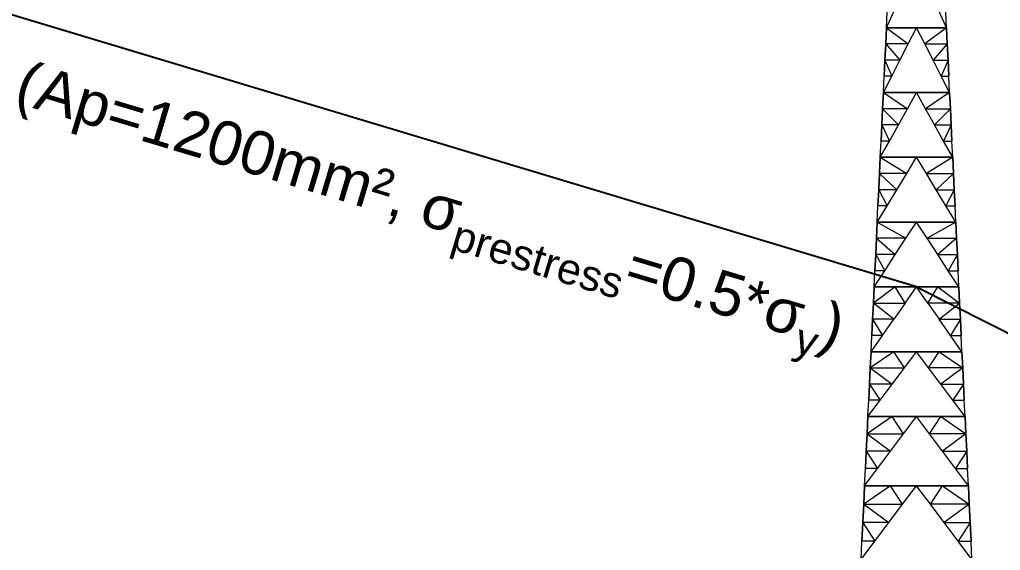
# Model space of a CAD drawing. Header units: millimetres. Extents: x 674 to 5889, y -153 to 3954.
# Drawn here: x 2024.3 to 2102.8, y 1698.4 to 1740.9 of the extents above; entities that cross this region are included whole.
import ezdxf

# ---------------------------------------------------------------- set-up
doc = ezdxf.new("R2010")
doc.units = ezdxf.units.MM
doc.layers.add('Dimensions', color=7, linetype='Continuous')
doc.layers.add('Ropes', color=3, linetype='Continuous')
doc.layers.add('Towers', color=1, linetype='Continuous', lineweight=0)
doc.styles.get("Standard").update_dxf_attribs({"font": 'arial.ttf'})

msp = doc.modelspace()

# ---------------------------------------------------------------- linework, layer by layer
at = {"layer": 'Ropes'}
for q in [(1981.172, 1754.001), (2211.072, 1661.501)]:
    msp.add_line((2096.072, 1719.494), q, dxfattribs=at)
at = {"layer": 'Towers'}
for p, q in [((2093.673, 1740.224), (2093.735, 1741.52)), ((2093.673, 1740.224), (2093.735, 1741.52)), ((2093.673, 1740.224), (2094.271, 1741.517)), ((2093.673, 1740.224), (2094.271, 1741.517)), ((2093.673, 1740.224), (2093.734, 1741.517)), ((2093.673, 1740.224), (2093.734, 1741.517)), ((2098.472, 1740.224), (2097.873, 1741.517)), ((2098.472, 1740.224), (2097.873, 1741.517)), ((2098.472, 1740.224), (2098.41, 1741.52)), ((2098.472, 1740.224), (2098.41, 1741.52)), ((2098.472, 1740.224), (2098.41, 1741.517)), ((2098.472, 1740.224), (2098.41, 1741.517)), ((2093.673, 1740.224), (2093.611, 1738.928)), ((2093.611, 1738.928), (2093.673, 1740.224)), ((2093.673, 1740.224), (2093.611, 1738.928)), ((2093.611, 1738.928), (2093.673, 1740.224)), ((2093.611, 1738.928), (2093.673, 1740.223)), ((2093.611, 1738.928), (2093.673, 1740.223)), ((2093.673, 1740.224), (2095.411, 1738.928)), ((2096.072, 1740.223), (2093.673, 1740.224)), ((2093.673, 1740.224), (2095.411, 1738.928)), ((2096.072, 1740.223), (2093.673, 1740.224)), ((2093.673, 1740.223), (2093.673, 1740.224)), ((2093.673, 1740.223), (2093.673, 1740.224)), ((2096.072, 1740.223), (2093.673, 1740.223)), ((2093.673, 1740.223), (2096.072, 1740.223)), ((2095.411, 1738.928), (2096.072, 1740.223)), ((2095.411, 1738.928), (2096.072, 1740.223)), ((2096.072, 1740.223), (2098.472, 1740.224)), ((2096.072, 1740.223), (2098.472, 1740.224)), ((2098.472, 1740.223), (2096.072, 1740.223)), ((2096.072, 1740.223), (2098.472, 1740.223)), ((2096.734, 1738.928), (2096.072, 1740.223)), ((2096.734, 1738.928), (2096.072, 1740.223)), ((2098.472, 1740.224), (2096.734, 1738.928)), ((2098.472, 1740.224), (2096.734, 1738.928)), ((2098.472, 1740.224), (2098.534, 1738.928)), ((2098.472, 1740.223), (2098.472, 1740.224)), ((2098.534, 1738.928), (2098.472, 1740.224)), ((2098.472, 1740.224), (2098.534, 1738.928)), ((2098.472, 1740.223), (2098.472, 1740.224)), ((2098.534, 1738.928), (2098.472, 1740.224)), ((2098.534, 1738.928), (2098.472, 1740.223)), ((2098.534, 1738.928), (2098.472, 1740.223)), ((2093.549, 1737.632), (2093.611, 1738.928)), ((2093.611, 1738.928), (2093.549, 1737.632)), ((2093.549, 1737.633), (2093.611, 1738.928)), ((2093.549, 1737.632), (2093.611, 1738.928)), ((2093.611, 1738.928), (2093.549, 1737.632)), ((2093.549, 1737.633), (2093.611, 1738.928)), ((2093.611, 1738.928), (2094.749, 1737.632)), ((2095.411, 1738.928), (2093.611, 1738.928)), ((2093.611, 1738.928), (2094.749, 1737.632)), ((2095.411, 1738.928), (2093.611, 1738.928)), ((2093.611, 1738.928), (2093.611, 1738.928)), ((2093.611, 1738.928), (2093.611, 1738.928)), ((2094.749, 1737.632), (2095.411, 1738.928)), ((2094.749, 1737.632), (2095.411, 1738.928)), ((2097.396, 1737.632), (2096.734, 1738.928)), ((2096.734, 1738.928), (2098.534, 1738.928)), ((2097.396, 1737.632), (2096.734, 1738.928)), ((2096.734, 1738.928), (2098.534, 1738.928)), ((2098.534, 1738.928), (2097.396, 1737.632)), ((2098.534, 1738.928), (2097.396, 1737.632)), ((2098.596, 1737.632), (2098.534, 1738.928)), ((2098.534, 1738.928), (2098.596, 1737.632)), ((2098.534, 1738.928), (2098.534, 1738.928)), ((2098.596, 1737.633), (2098.534, 1738.928)), ((2098.596, 1737.632), (2098.534, 1738.928)), ((2098.534, 1738.928), (2098.596, 1737.632)), ((2098.534, 1738.928), (2098.534, 1738.928)), ((2098.596, 1737.633), (2098.534, 1738.928)), ((2093.549, 1737.633), (2093.487, 1736.338)), ((2093.487, 1736.337), (2093.549, 1737.633)), ((2093.549, 1737.633), (2093.487, 1736.338)), ((2093.487, 1736.337), (2093.549, 1737.633)), ((2093.487, 1736.338), (2093.549, 1737.632)), ((2093.487, 1736.338), (2093.549, 1737.632)), ((2093.549, 1737.633), (2094.087, 1736.338)), ((2094.749, 1737.632), (2093.549, 1737.633)), ((2093.549, 1737.633), (2094.087, 1736.338)), ((2094.749, 1737.632), (2093.549, 1737.633)), ((2093.549, 1737.632), (2093.549, 1737.633)), ((2093.549, 1737.632), (2093.549, 1737.633)), ((2094.087, 1736.338), (2094.749, 1737.632)), ((2094.087, 1736.338), (2094.749, 1737.632)), ((2097.396, 1737.632), (2098.596, 1737.633)), ((2097.396, 1737.632), (2098.596, 1737.633)), ((2098.057, 1736.338), (2097.396, 1737.632)), ((2098.057, 1736.338), (2097.396, 1737.632)), ((2098.596, 1737.633), (2098.057, 1736.338)), ((2098.596, 1737.633), (2098.057, 1736.338)), ((2098.596, 1737.633), (2098.658, 1736.338)), ((2098.596, 1737.632), (2098.596, 1737.633)), ((2098.658, 1736.337), (2098.596, 1737.633)), ((2098.596, 1737.633), (2098.658, 1736.338)), ((2098.596, 1737.632), (2098.596, 1737.633)), ((2098.658, 1736.337), (2098.596, 1737.633)), ((2098.658, 1736.338), (2098.596, 1737.632)), ((2098.658, 1736.338), (2098.596, 1737.632)), ((2093.425, 1735.042), (2094.087, 1736.338)), ((2093.425, 1735.042), (2094.087, 1736.338)), ((2093.425, 1735.042), (2093.487, 1736.338)), ((2093.425, 1735.042), (2093.487, 1736.338)), ((2093.425, 1735.042), (2093.487, 1736.337)), ((2093.425, 1735.042), (2093.487, 1736.337)), ((2094.087, 1736.338), (2093.487, 1736.337)), ((2094.087, 1736.338), (2093.487, 1736.337)), ((2093.487, 1736.338), (2093.487, 1736.337)), ((2093.487, 1736.338), (2093.487, 1736.337)), ((2098.72, 1735.042), (2098.057, 1736.338)), ((2098.057, 1736.338), (2098.658, 1736.337)), ((2098.72, 1735.042), (2098.057, 1736.338)), ((2098.057, 1736.338), (2098.658, 1736.337)), ((2098.72, 1735.042), (2098.658, 1736.338)), ((2098.658, 1736.338), (2098.658, 1736.337)), ((2098.72, 1735.042), (2098.658, 1736.338)), ((2098.658, 1736.338), (2098.658, 1736.337)), ((2098.72, 1735.042), (2098.658, 1736.337)), ((2098.72, 1735.042), (2098.658, 1736.337)), ((2093.425, 1735.042), (2093.363, 1733.743)), ((2093.363, 1733.746), (2093.425, 1735.042)), ((2093.425, 1735.042), (2093.363, 1733.743)), ((2093.363, 1733.746), (2093.425, 1735.042)), ((2093.363, 1733.743), (2093.425, 1735.041)), ((2093.363, 1733.743), (2093.425, 1735.041)), ((2093.425, 1735.042), (2095.347, 1733.743)), ((2093.425, 1735.042), (2096.072, 1735.041)), ((2093.425, 1735.042), (2095.347, 1733.743)), ((2093.425, 1735.042), (2096.072, 1735.041)), ((2093.425, 1735.042), (2093.425, 1735.041)), ((2093.425, 1735.042), (2093.425, 1735.041)), ((2093.425, 1735.041), (2096.072, 1735.041)), ((2096.072, 1735.041), (2093.425, 1735.041)), ((2095.347, 1733.743), (2096.072, 1735.041)), ((2095.347, 1733.743), (2096.072, 1735.041)), ((2098.72, 1735.042), (2096.072, 1735.041)), ((2098.72, 1735.042), (2096.072, 1735.041)), ((2096.072, 1735.041), (2098.72, 1735.041)), ((2098.72, 1735.041), (2096.072, 1735.041)), ((2096.798, 1733.743), (2096.072, 1735.041)), ((2096.798, 1733.743), (2096.072, 1735.041)), ((2098.72, 1735.042), (2096.798, 1733.743)), ((2098.72, 1735.042), (2096.798, 1733.743)), ((2098.72, 1735.042), (2098.782, 1733.743)), ((2098.72, 1735.042), (2098.72, 1735.041)), ((2098.782, 1733.746), (2098.72, 1735.042)), ((2098.72, 1735.042), (2098.782, 1733.743)), ((2098.72, 1735.042), (2098.72, 1735.041)), ((2098.782, 1733.746), (2098.72, 1735.042)), ((2098.782, 1733.743), (2098.72, 1735.041)), ((2098.782, 1733.743), (2098.72, 1735.041)), ((2093.363, 1733.746), (2093.301, 1732.45)), ((2093.301, 1732.45), (2093.363, 1733.746)), ((2093.363, 1733.746), (2093.301, 1732.45)), ((2093.301, 1732.45), (2093.363, 1733.746)), ((2093.301, 1732.45), (2093.363, 1733.743)), ((2093.301, 1732.45), (2093.363, 1733.743)), ((2093.363, 1733.746), (2094.625, 1732.45)), ((2095.347, 1733.743), (2093.363, 1733.746)), ((2093.363, 1733.746), (2094.625, 1732.45)), ((2095.347, 1733.743), (2093.363, 1733.746)), ((2093.363, 1733.743), (2093.363, 1733.746)), ((2093.363, 1733.743), (2093.363, 1733.746)), ((2094.625, 1732.45), (2095.347, 1733.743)), ((2094.625, 1732.45), (2095.347, 1733.743)), ((2096.798, 1733.743), (2098.782, 1733.746)), ((2096.798, 1733.743), (2098.782, 1733.746)), ((2097.52, 1732.45), (2096.798, 1733.743)), ((2097.52, 1732.45), (2096.798, 1733.743)), ((2098.782, 1733.746), (2097.52, 1732.45)), ((2098.782, 1733.746), (2097.52, 1732.45)), ((2098.782, 1733.746), (2098.844, 1732.45)), ((2098.782, 1733.743), (2098.782, 1733.746)), ((2098.844, 1732.45), (2098.782, 1733.746)), ((2098.782, 1733.746), (2098.844, 1732.45)), ((2098.782, 1733.743), (2098.782, 1733.746)), ((2098.844, 1732.45), (2098.782, 1733.746)), ((2098.844, 1732.45), (2098.782, 1733.743)), ((2098.844, 1732.45), (2098.782, 1733.743)), ((2093.239, 1731.155), (2093.301, 1732.45)), ((2093.301, 1732.45), (2093.239, 1731.155)), ((2093.239, 1731.155), (2093.301, 1732.45)), ((2093.239, 1731.155), (2093.301, 1732.45)), ((2093.301, 1732.45), (2093.239, 1731.155)), ((2093.239, 1731.155), (2093.301, 1732.45)), ((2093.301, 1732.45), (2093.901, 1731.155)), ((2094.625, 1732.45), (2093.301, 1732.45)), ((2093.301, 1732.45), (2093.901, 1731.155)), ((2094.625, 1732.45), (2093.301, 1732.45)), ((2093.301, 1732.45), (2093.301, 1732.45)), ((2093.301, 1732.45), (2093.301, 1732.45)), ((2093.901, 1731.155), (2094.625, 1732.45)), ((2093.901, 1731.155), (2094.625, 1732.45)), ((2098.244, 1731.155), (2097.52, 1732.45)), ((2097.52, 1732.45), (2098.844, 1732.45)), ((2098.244, 1731.155), (2097.52, 1732.45)), ((2097.52, 1732.45), (2098.844, 1732.45)), ((2098.844, 1732.45), (2098.244, 1731.155)), ((2098.844, 1732.45), (2098.244, 1731.155)), ((2098.906, 1731.155), (2098.844, 1732.45)), ((2098.844, 1732.45), (2098.906, 1731.155)), ((2098.844, 1732.45), (2098.844, 1732.45)), ((2098.906, 1731.155), (2098.844, 1732.45)), ((2098.906, 1731.155), (2098.844, 1732.45)), ((2098.844, 1732.45), (2098.906, 1731.155)), ((2098.844, 1732.45), (2098.844, 1732.45)), ((2098.906, 1731.155), (2098.844, 1732.45)), ((2093.177, 1729.859), (2093.901, 1731.155)), ((2093.177, 1729.859), (2093.901, 1731.155)), ((2093.177, 1729.859), (2093.239, 1731.155)), ((2093.177, 1729.859), (2093.239, 1731.155)), ((2093.177, 1729.859), (2093.239, 1731.155)), ((2093.177, 1729.859), (2093.239, 1731.155)), ((2093.901, 1731.155), (2093.239, 1731.155)), ((2093.901, 1731.155), (2093.239, 1731.155)), ((2093.239, 1731.155), (2093.239, 1731.155)), ((2093.239, 1731.155), (2093.239, 1731.155)), ((2098.968, 1729.859), (2098.244, 1731.155)), ((2098.244, 1731.155), (2098.906, 1731.155)), ((2098.968, 1729.859), (2098.244, 1731.155)), ((2098.244, 1731.155), (2098.906, 1731.155)), ((2098.968, 1729.859), (2098.906, 1731.155)), ((2098.906, 1731.155), (2098.906, 1731.155)), ((2098.968, 1729.859), (2098.906, 1731.155)), ((2098.968, 1729.859), (2098.906, 1731.155)), ((2098.906, 1731.155), (2098.906, 1731.155)), ((2098.968, 1729.859), (2098.906, 1731.155)), ((2093.115, 1728.562), (2093.177, 1729.859)), ((2093.177, 1729.859), (2093.115, 1728.562)), ((2093.115, 1728.564), (2093.177, 1729.859)), ((2093.115, 1728.562), (2093.177, 1729.859)), ((2093.177, 1729.859), (2093.115, 1728.562)), ((2093.115, 1728.564), (2093.177, 1729.859)), ((2094.625, 1729.859), (2093.177, 1729.859)), ((2096.072, 1729.859), (2093.177, 1729.859)), ((2093.177, 1729.859), (2096.072, 1729.859)), ((2093.177, 1729.859), (2095.286, 1728.562)), ((2096.072, 1729.859), (2093.177, 1729.859)), ((2093.177, 1729.859), (2095.286, 1728.562)), ((2096.072, 1729.859), (2093.177, 1729.859)), ((2093.177, 1729.859), (2093.177, 1729.859)), ((2093.177, 1729.859), (2093.177, 1729.859)), ((2097.52, 1729.859), (2094.625, 1729.859)), ((2094.625, 1729.859), (2097.52, 1729.859)), ((2094.625, 1729.859), (2094.625, 1729.859)), ((2095.286, 1728.562), (2096.072, 1729.859)), ((2095.286, 1728.562), (2096.072, 1729.859)), ((2096.072, 1729.859), (2096.072, 1729.859)), ((2096.072, 1729.859), (2096.072, 1729.859)), ((2098.968, 1729.859), (2096.072, 1729.859)), ((2096.072, 1729.859), (2098.968, 1729.859)), ((2096.859, 1728.562), (2096.072, 1729.859)), ((2096.072, 1729.859), (2098.968, 1729.859)), ((2096.859, 1728.562), (2096.072, 1729.859)), ((2096.072, 1729.859), (2098.968, 1729.859)), ((2098.968, 1729.859), (2096.859, 1728.562)), ((2098.968, 1729.859), (2096.859, 1728.562)), ((2097.52, 1729.859), (2098.968, 1729.859)), ((2097.52, 1729.859), (2097.52, 1729.859)), ((2099.03, 1728.562), (2098.968, 1729.859)), ((2098.968, 1729.859), (2099.03, 1728.562)), ((2098.968, 1729.859), (2098.968, 1729.859)), ((2099.03, 1728.564), (2098.968, 1729.859)), ((2099.03, 1728.562), (2098.968, 1729.859)), ((2098.968, 1729.859), (2099.03, 1728.562)), ((2098.968, 1729.859), (2098.968, 1729.859)), ((2099.03, 1728.564), (2098.968, 1729.859)), ((2093.115, 1728.564), (2093.053, 1727.268)), ((2093.053, 1727.268), (2093.115, 1728.564)), ((2093.115, 1728.564), (2093.053, 1727.268)), ((2093.053, 1727.268), (2093.115, 1728.564)), ((2093.053, 1727.268), (2093.115, 1728.562)), ((2093.053, 1727.268), (2093.115, 1728.562)), ((2093.115, 1728.564), (2094.501, 1727.268)), ((2095.286, 1728.562), (2093.115, 1728.564)), ((2093.115, 1728.564), (2094.501, 1727.268)), ((2095.286, 1728.562), (2093.115, 1728.564)), ((2093.115, 1728.562), (2093.115, 1728.564)), ((2093.115, 1728.562), (2093.115, 1728.564)), ((2094.501, 1727.268), (2095.286, 1728.562)), ((2094.501, 1727.268), (2095.286, 1728.562)), ((2096.859, 1728.562), (2099.03, 1728.564)), ((2096.859, 1728.562), (2099.03, 1728.564)), ((2097.644, 1727.268), (2096.859, 1728.562)), ((2097.644, 1727.268), (2096.859, 1728.562)), ((2099.03, 1728.564), (2097.644, 1727.268)), ((2099.03, 1728.564), (2097.644, 1727.268)), ((2099.03, 1728.564), (2099.092, 1727.268)), ((2099.03, 1728.562), (2099.03, 1728.564)), ((2099.092, 1727.268), (2099.03, 1728.564)), ((2099.03, 1728.564), (2099.092, 1727.268)), ((2099.03, 1728.562), (2099.03, 1728.564)), ((2099.092, 1727.268), (2099.03, 1728.564)), ((2099.092, 1727.268), (2099.03, 1728.562)), ((2099.092, 1727.268), (2099.03, 1728.562)), ((2092.991, 1725.972), (2093.053, 1727.268)), ((2093.053, 1727.268), (2092.991, 1725.972)), ((2092.991, 1725.972), (2093.053, 1727.268)), ((2092.991, 1725.972), (2093.053, 1727.268)), ((2093.053, 1727.268), (2092.991, 1725.972)), ((2092.991, 1725.972), (2093.053, 1727.268)), ((2093.053, 1727.268), (2093.715, 1725.972)), ((2094.501, 1727.268), (2093.053, 1727.268)), ((2093.053, 1727.268), (2093.715, 1725.972)), ((2094.501, 1727.268), (2093.053, 1727.268)), ((2093.053, 1727.268), (2093.053, 1727.268)), ((2093.053, 1727.268), (2093.053, 1727.268)), ((2093.715, 1725.972), (2094.501, 1727.268)), ((2093.715, 1725.972), (2094.501, 1727.268)), ((2098.43, 1725.972), (2097.644, 1727.268)), ((2097.644, 1727.268), (2099.092, 1727.268)), ((2098.43, 1725.972), (2097.644, 1727.268)), ((2097.644, 1727.268), (2099.092, 1727.268)), ((2099.092, 1727.268), (2098.43, 1725.972)), ((2099.092, 1727.268), (2098.43, 1725.972)), ((2099.154, 1725.972), (2099.092, 1727.268)), ((2099.092, 1727.268), (2099.154, 1725.972)), ((2099.092, 1727.268), (2099.092, 1727.268)), ((2099.154, 1725.972), (2099.092, 1727.268)), ((2099.154, 1725.972), (2099.092, 1727.268)), ((2099.092, 1727.268), (2099.154, 1725.972)), ((2099.092, 1727.268), (2099.092, 1727.268)), ((2099.154, 1725.972), (2099.092, 1727.268)), ((2092.929, 1724.677), (2093.715, 1725.972)), ((2092.929, 1724.677), (2093.715, 1725.972)), ((2092.929, 1724.677), (2092.991, 1725.972)), ((2092.929, 1724.677), (2092.991, 1725.972)), ((2092.929, 1724.677), (2092.991, 1725.972)), ((2092.929, 1724.677), (2092.991, 1725.972)), ((2093.715, 1725.972), (2092.991, 1725.972)), ((2093.715, 1725.972), (2092.991, 1725.972)), ((2092.991, 1725.972), (2092.991, 1725.972)), ((2092.991, 1725.972), (2092.991, 1725.972)), ((2099.216, 1724.677), (2098.43, 1725.972)), ((2098.43, 1725.972), (2099.154, 1725.972)), ((2099.216, 1724.677), (2098.43, 1725.972)), ((2098.43, 1725.972), (2099.154, 1725.972)), ((2099.216, 1724.677), (2099.154, 1725.972)), ((2099.154, 1725.972), (2099.154, 1725.972)), ((2099.216, 1724.677), (2099.154, 1725.972)), ((2099.216, 1724.677), (2099.154, 1725.972)), ((2099.154, 1725.972), (2099.154, 1725.972)), ((2099.216, 1724.677), (2099.154, 1725.972)), ((2092.867, 1723.381), (2092.929, 1724.677)), ((2092.929, 1724.677), (2092.867, 1723.381)), ((2092.867, 1723.381), (2092.929, 1724.677)), ((2092.867, 1723.381), (2092.929, 1724.677)), ((2092.929, 1724.677), (2092.867, 1723.381)), ((2092.867, 1723.381), (2092.929, 1724.677)), ((2094.501, 1724.677), (2092.929, 1724.677)), ((2092.929, 1724.677), (2096.072, 1724.677)), ((2096.072, 1724.677), (2092.929, 1724.677)), ((2092.929, 1724.677), (2095.224, 1723.381)), ((2096.072, 1724.677), (2092.929, 1724.677)), ((2092.929, 1724.677), (2095.224, 1723.381)), ((2096.072, 1724.677), (2092.929, 1724.677)), ((2097.644, 1724.677), (2094.501, 1724.677)), ((2094.501, 1724.677), (2097.644, 1724.677)), ((2095.224, 1723.381), (2096.072, 1724.677)), ((2095.224, 1723.381), (2096.072, 1724.677)), ((2096.072, 1724.677), (2099.216, 1724.677)), ((2099.216, 1724.677), (2096.072, 1724.677)), ((2096.92, 1723.381), (2096.072, 1724.677)), ((2096.072, 1724.677), (2099.216, 1724.677)), ((2096.92, 1723.381), (2096.072, 1724.677)), ((2096.072, 1724.677), (2099.216, 1724.677)), ((2099.216, 1724.677), (2096.92, 1723.381)), ((2099.216, 1724.677), (2096.92, 1723.381)), ((2097.644, 1724.677), (2099.216, 1724.677)), ((2099.278, 1723.381), (2099.216, 1724.677)), ((2099.216, 1724.677), (2099.278, 1723.381)), ((2099.278, 1723.381), (2099.216, 1724.677)), ((2099.278, 1723.381), (2099.216, 1724.677)), ((2099.216, 1724.677), (2099.278, 1723.381)), ((2099.278, 1723.381), (2099.216, 1724.677)), ((2092.805, 1722.085), (2092.867, 1723.381)), ((2092.867, 1723.381), (2092.805, 1722.085)), ((2092.805, 1722.085), (2092.867, 1723.381)), ((2092.805, 1722.085), (2092.867, 1723.381)), ((2092.867, 1723.381), (2092.805, 1722.085)), ((2092.805, 1722.085), (2092.867, 1723.381)), ((2092.867, 1723.381), (2094.377, 1722.085)), ((2095.224, 1723.381), (2092.867, 1723.381)), ((2092.867, 1723.381), (2094.377, 1722.085)), ((2095.224, 1723.381), (2092.867, 1723.381)), ((2092.867, 1723.381), (2092.867, 1723.381)), ((2092.867, 1723.381), (2092.867, 1723.381)), ((2094.377, 1722.085), (2095.224, 1723.381)), ((2094.377, 1722.085), (2095.224, 1723.381)), ((2097.768, 1722.085), (2096.92, 1723.381)), ((2096.92, 1723.381), (2099.278, 1723.381)), ((2097.768, 1722.085), (2096.92, 1723.381)), ((2096.92, 1723.381), (2099.278, 1723.381)), ((2099.278, 1723.381), (2097.768, 1722.085)), ((2099.278, 1723.381), (2097.768, 1722.085)), ((2099.34, 1722.085), (2099.278, 1723.381)), ((2099.278, 1723.381), (2099.34, 1722.085)), ((2099.278, 1723.381), (2099.278, 1723.381)), ((2099.34, 1722.085), (2099.278, 1723.381)), ((2099.34, 1722.085), (2099.278, 1723.381)), ((2099.278, 1723.381), (2099.34, 1722.085)), ((2099.278, 1723.381), (2099.278, 1723.381)), ((2099.34, 1722.085), (2099.278, 1723.381)), ((2092.743, 1720.788), (2092.805, 1722.085)), ((2092.805, 1722.085), (2092.743, 1720.788)), ((2092.743, 1720.79), (2092.805, 1722.085)), ((2092.743, 1720.788), (2092.805, 1722.085)), ((2092.805, 1722.085), (2092.743, 1720.788)), ((2092.743, 1720.79), (2092.805, 1722.085)), ((2092.805, 1722.085), (2093.527, 1720.788)), ((2094.377, 1722.085), (2092.805, 1722.085)), ((2092.805, 1722.085), (2093.527, 1720.788)), ((2094.377, 1722.085), (2092.805, 1722.085)), ((2093.527, 1720.788), (2094.377, 1722.085)), ((2093.527, 1720.788), (2094.377, 1722.085)), ((2098.617, 1720.788), (2097.768, 1722.085)), ((2097.768, 1722.085), (2099.34, 1722.085)), ((2098.617, 1720.788), (2097.768, 1722.085)), ((2097.768, 1722.085), (2099.34, 1722.085)), ((2099.34, 1722.085), (2098.617, 1720.788)), ((2099.34, 1722.085), (2098.617, 1720.788)), ((2099.402, 1720.788), (2099.34, 1722.085)), ((2099.34, 1722.085), (2099.402, 1720.788)), ((2099.401, 1720.79), (2099.34, 1722.085)), ((2099.402, 1720.788), (2099.34, 1722.085)), ((2099.34, 1722.085), (2099.402, 1720.788)), ((2099.401, 1720.79), (2099.34, 1722.085)), ((2092.681, 1719.494), (2092.743, 1720.79)), ((2092.681, 1719.494), (2092.743, 1720.79)), ((2092.681, 1719.494), (2093.527, 1720.788)), ((2092.681, 1719.494), (2093.527, 1720.788)), ((2092.681, 1719.494), (2092.743, 1720.788)), ((2092.681, 1719.494), (2092.743, 1720.788)), ((2093.527, 1720.788), (2092.743, 1720.79)), ((2093.527, 1720.788), (2092.743, 1720.79)), ((2092.743, 1720.788), (2092.743, 1720.79)), ((2092.743, 1720.788), (2092.743, 1720.79)), ((2098.617, 1720.788), (2099.401, 1720.79)), ((2098.617, 1720.788), (2099.401, 1720.79)), ((2099.463, 1719.494), (2098.617, 1720.788)), ((2099.463, 1719.494), (2098.617, 1720.788)), ((2099.402, 1720.788), (2099.401, 1720.79)), ((2099.463, 1719.494), (2099.401, 1720.79)), ((2099.402, 1720.788), (2099.401, 1720.79)), ((2099.463, 1719.494), (2099.401, 1720.79)), ((2099.463, 1719.494), (2099.402, 1720.788)), ((2099.463, 1719.494), (2099.402, 1720.788)), ((2094.377, 1719.494), (2092.619, 1718.199)), ((2094.377, 1719.494), (2092.619, 1718.199)), ((2092.619, 1718.199), (2092.681, 1719.494)), ((2092.681, 1719.494), (2092.619, 1718.199)), ((2092.619, 1718.199), (2092.681, 1719.494)), ((2092.619, 1718.199), (2092.681, 1719.494)), ((2092.619, 1718.199), (2092.681, 1719.494)), ((2092.681, 1719.494), (2092.619, 1718.199)), ((2092.619, 1718.199), (2092.681, 1719.494)), ((2092.619, 1718.199), (2092.681, 1719.494)), ((2094.377, 1719.494), (2092.681, 1719.494)), ((2094.377, 1719.494), (2092.681, 1719.494)), ((2093.529, 1719.494), (2092.681, 1719.494)), ((2092.681, 1719.494), (2093.529, 1719.494)), ((2092.681, 1719.494), (2094.377, 1719.494)), ((2092.681, 1719.494), (2094.377, 1719.494)), ((2096.072, 1719.494), (2092.681, 1719.494)), ((2092.681, 1719.494), (2096.072, 1719.494)), ((2094.377, 1719.494), (2092.681, 1719.494)), ((2094.377, 1719.494), (2092.681, 1719.494)), ((2095.225, 1719.494), (2094.377, 1719.494)), ((2094.377, 1719.494), (2095.225, 1719.494)), ((2095.163, 1718.199), (2094.377, 1719.494)), ((2096.072, 1719.494), (2094.377, 1719.494)), ((2095.163, 1718.199), (2094.377, 1719.494)), ((2096.072, 1719.494), (2094.377, 1719.494)), ((2095.163, 1718.199), (2096.072, 1719.494)), ((2095.163, 1718.199), (2096.072, 1719.494)), ((2096.92, 1719.494), (2095.225, 1719.494)), ((2096.92, 1719.494), (2095.225, 1719.494)), ((2099.463, 1719.494), (2096.072, 1719.494)), ((2096.072, 1719.494), (2099.463, 1719.494)), ((2096.982, 1718.199), (2096.072, 1719.494)), ((2096.072, 1719.494), (2097.768, 1719.494)), ((2096.982, 1718.199), (2096.072, 1719.494)), ((2096.072, 1719.494), (2097.768, 1719.494)), ((2097.768, 1719.494), (2096.92, 1719.494)), ((2097.768, 1719.494), (2096.92, 1719.494)), ((2096.982, 1718.199), (2097.768, 1719.494)), ((2096.982, 1718.199), (2097.768, 1719.494)), ((2099.463, 1719.494), (2097.768, 1719.494)), ((2097.768, 1719.494), (2099.463, 1719.494)), ((2099.463, 1719.494), (2097.768, 1719.494)), ((2099.463, 1719.494), (2097.768, 1719.494)), ((2097.768, 1719.494), (2099.525, 1718.199)), ((2097.768, 1719.494), (2099.463, 1719.494)), ((2097.768, 1719.494), (2099.525, 1718.199)), ((2097.768, 1719.494), (2099.463, 1719.494)), ((2099.463, 1719.494), (2098.616, 1719.494)), ((2098.616, 1719.494), (2099.463, 1719.494)), ((2099.525, 1718.199), (2099.463, 1719.494)), ((2099.463, 1719.494), (2099.525, 1718.199)), ((2099.525, 1718.199), (2099.463, 1719.494)), ((2099.525, 1718.199), (2099.463, 1719.494)), ((2099.525, 1718.199), (2099.463, 1719.494)), ((2099.463, 1719.494), (2099.525, 1718.199)), ((2099.525, 1718.199), (2099.463, 1719.494)), ((2099.525, 1718.199), (2099.463, 1719.494)), ((2092.557, 1716.903), (2092.619, 1718.199)), ((2092.619, 1718.199), (2092.557, 1716.903)), ((2092.557, 1716.903), (2092.619, 1718.199)), ((2092.557, 1716.903), (2092.619, 1718.199)), ((2092.619, 1718.199), (2092.557, 1716.903)), ((2092.557, 1716.903), (2092.619, 1718.199)), ((2094.253, 1716.903), (2092.619, 1718.199)), ((2092.619, 1718.199), (2095.163, 1718.199)), ((2094.253, 1716.903), (2092.619, 1718.199)), ((2092.619, 1718.199), (2095.163, 1718.199)), ((2092.619, 1718.199), (2092.619, 1718.199)), ((2092.619, 1718.199), (2092.619, 1718.199)), ((2095.163, 1718.199), (2094.253, 1716.903)), ((2095.163, 1718.199), (2094.253, 1716.903)), ((2096.982, 1718.199), (2097.892, 1716.903)), ((2099.525, 1718.199), (2096.982, 1718.199)), ((2096.982, 1718.199), (2097.892, 1716.903)), ((2099.525, 1718.199), (2096.982, 1718.199)), ((2097.892, 1716.903), (2099.525, 1718.199)), ((2097.892, 1716.903), (2099.525, 1718.199)), ((2099.587, 1716.903), (2099.525, 1718.199)), ((2099.525, 1718.199), (2099.587, 1716.903)), ((2099.525, 1718.199), (2099.525, 1718.199)), ((2099.587, 1716.903), (2099.525, 1718.199)), ((2099.587, 1716.903), (2099.525, 1718.199)), ((2099.525, 1718.199), (2099.587, 1716.903)), ((2099.525, 1718.199), (2099.525, 1718.199)), ((2099.587, 1716.903), (2099.525, 1718.199)), ((2092.495, 1715.607), (2092.557, 1716.903)), ((2092.557, 1716.903), (2092.495, 1715.607)), ((2092.495, 1715.607), (2092.557, 1716.903)), ((2092.495, 1715.607), (2092.557, 1716.903)), ((2092.557, 1716.903), (2092.495, 1715.607)), ((2092.495, 1715.607), (2092.557, 1716.903)), ((2092.557, 1716.903), (2093.343, 1715.607)), ((2094.253, 1716.903), (2092.557, 1716.903)), ((2092.557, 1716.903), (2093.343, 1715.607)), ((2094.253, 1716.903), (2092.557, 1716.903)), ((2093.343, 1715.607), (2094.253, 1716.903)), ((2093.343, 1715.607), (2094.253, 1716.903)), ((2098.802, 1715.607), (2097.892, 1716.903)), ((2097.892, 1716.903), (2099.587, 1716.903)), ((2098.802, 1715.607), (2097.892, 1716.903)), ((2097.892, 1716.903), (2099.587, 1716.903)), ((2099.587, 1716.903), (2098.802, 1715.607)), ((2099.587, 1716.903), (2098.802, 1715.607)), ((2099.649, 1715.607), (2099.587, 1716.903)), ((2099.587, 1716.903), (2099.649, 1715.607)), ((2099.649, 1715.607), (2099.587, 1716.903)), ((2099.649, 1715.607), (2099.587, 1716.903)), ((2099.587, 1716.903), (2099.649, 1715.607)), ((2099.649, 1715.607), (2099.587, 1716.903)), ((2092.433, 1714.312), (2093.343, 1715.607)), ((2092.433, 1714.312), (2093.343, 1715.607)), ((2092.433, 1714.312), (2092.495, 1715.607)), ((2092.433, 1714.312), (2092.495, 1715.607)), ((2092.433, 1714.312), (2092.495, 1715.607)), ((2092.433, 1714.312), (2092.495, 1715.607)), ((2093.343, 1715.607), (2092.495, 1715.607)), ((2093.343, 1715.607), (2092.495, 1715.607)), ((2092.495, 1715.607), (2092.495, 1715.607)), ((2092.495, 1715.607), (2092.495, 1715.607)), ((2099.711, 1714.312), (2098.802, 1715.607)), ((2098.802, 1715.607), (2099.649, 1715.607)), ((2099.711, 1714.312), (2098.802, 1715.607)), ((2098.802, 1715.607), (2099.649, 1715.607)), ((2099.711, 1714.312), (2099.649, 1715.607)), ((2099.649, 1715.607), (2099.649, 1715.607)), ((2099.711, 1714.312), (2099.649, 1715.607)), ((2099.711, 1714.312), (2099.649, 1715.607)), ((2099.649, 1715.607), (2099.649, 1715.607)), ((2099.711, 1714.312), (2099.649, 1715.607)), ((2094.253, 1714.312), (2092.371, 1713.016)), ((2094.253, 1714.312), (2092.371, 1713.016)), ((2092.371, 1713.017), (2092.433, 1714.312)), ((2092.433, 1714.312), (2092.371, 1713.016)), ((2092.371, 1713.017), (2092.433, 1714.312)), ((2092.371, 1713.016), (2092.433, 1714.312)), ((2092.371, 1713.017), (2092.433, 1714.312)), ((2092.433, 1714.312), (2092.371, 1713.016)), ((2092.371, 1713.017), (2092.433, 1714.312)), ((2092.371, 1713.016), (2092.433, 1714.312)), ((2092.433, 1714.312), (2094.253, 1714.312)), ((2094.253, 1714.312), (2092.433, 1714.312)), ((2092.433, 1714.312), (2093.343, 1714.312)), ((2093.343, 1714.312), (2092.433, 1714.312)), ((2092.433, 1714.312), (2094.253, 1714.312)), ((2094.253, 1714.312), (2092.433, 1714.312)), ((2096.072, 1714.312), (2092.433, 1714.312)), ((2092.433, 1714.312), (2096.072, 1714.312)), ((2094.253, 1714.312), (2092.433, 1714.312)), ((2094.253, 1714.312), (2092.433, 1714.312)), ((2094.253, 1714.312), (2095.163, 1714.312)), ((2095.163, 1714.312), (2094.253, 1714.312)), ((2095.101, 1713.017), (2094.253, 1714.312)), ((2096.072, 1714.312), (2094.253, 1714.312)), ((2095.101, 1713.017), (2094.253, 1714.312)), ((2096.072, 1714.312), (2094.253, 1714.312)), ((2095.101, 1713.017), (2096.072, 1714.312)), ((2095.101, 1713.017), (2096.072, 1714.312)), ((2096.982, 1714.312), (2095.163, 1714.312)), ((2096.982, 1714.312), (2095.163, 1714.312)), ((2099.711, 1714.312), (2096.072, 1714.312)), ((2096.072, 1714.312), (2099.711, 1714.312)), ((2097.044, 1713.017), (2096.072, 1714.312)), ((2096.072, 1714.312), (2097.892, 1714.312)), ((2097.044, 1713.017), (2096.072, 1714.312)), ((2096.072, 1714.312), (2097.892, 1714.312)), ((2096.982, 1714.312), (2097.892, 1714.312)), ((2097.892, 1714.312), (2096.982, 1714.312)), ((2097.044, 1713.017), (2097.892, 1714.312)), ((2097.044, 1713.017), (2097.892, 1714.312)), ((2099.711, 1714.312), (2097.892, 1714.312)), ((2097.892, 1714.312), (2099.711, 1714.312)), ((2097.892, 1714.312), (2099.711, 1714.312)), ((2097.892, 1714.312), (2099.711, 1714.312)), ((2097.892, 1714.312), (2099.773, 1713.016)), ((2097.892, 1714.312), (2099.711, 1714.312)), ((2097.892, 1714.312), (2099.773, 1713.016)), ((2097.892, 1714.312), (2099.711, 1714.312)), ((2098.802, 1714.312), (2099.711, 1714.312)), ((2099.711, 1714.312), (2098.802, 1714.312)), ((2099.773, 1713.017), (2099.711, 1714.312)), ((2099.711, 1714.312), (2099.773, 1713.016)), ((2099.773, 1713.017), (2099.711, 1714.312)), ((2099.773, 1713.016), (2099.711, 1714.312)), ((2099.773, 1713.017), (2099.711, 1714.312)), ((2099.711, 1714.312), (2099.773, 1713.016)), ((2099.773, 1713.017), (2099.711, 1714.312)), ((2099.773, 1713.016), (2099.711, 1714.312)), ((2092.309, 1711.721), (2092.371, 1713.017)), ((2092.309, 1711.721), (2092.371, 1713.017)), ((2092.371, 1713.016), (2092.309, 1711.721)), ((2092.309, 1711.721), (2092.371, 1713.016)), ((2092.371, 1713.016), (2092.309, 1711.721)), ((2092.309, 1711.721), (2092.371, 1713.016)), ((2092.371, 1713.016), (2095.101, 1713.017)), ((2092.371, 1713.016), (2095.101, 1713.017)), ((2092.371, 1713.016), (2092.371, 1713.017)), ((2092.371, 1713.016), (2092.371, 1713.017)), ((2092.371, 1713.016), (2094.129, 1711.721)), ((2092.371, 1713.016), (2094.129, 1711.721)), ((2094.129, 1711.721), (2095.101, 1713.017)), ((2094.129, 1711.721), (2095.101, 1713.017)), ((2098.016, 1711.721), (2097.044, 1713.017)), ((2099.773, 1713.016), (2097.044, 1713.017)), ((2098.016, 1711.721), (2097.044, 1713.017)), ((2099.773, 1713.016), (2097.044, 1713.017)), ((2099.773, 1713.016), (2098.016, 1711.721)), ((2099.773, 1713.016), (2098.016, 1711.721)), ((2099.835, 1711.721), (2099.773, 1713.017)), ((2099.773, 1713.016), (2099.773, 1713.017)), ((2099.835, 1711.721), (2099.773, 1713.017)), ((2099.773, 1713.016), (2099.773, 1713.017)), ((2099.773, 1713.016), (2099.835, 1711.721)), ((2099.835, 1711.721), (2099.773, 1713.016)), ((2099.773, 1713.016), (2099.835, 1711.721)), ((2099.835, 1711.721), (2099.773, 1713.016)), ((2092.247, 1710.425), (2092.309, 1711.721)), ((2092.309, 1711.721), (2092.247, 1710.425)), ((2092.247, 1710.425), (2092.309, 1711.721)), ((2092.247, 1710.425), (2092.309, 1711.721)), ((2092.309, 1711.721), (2092.247, 1710.425)), ((2092.247, 1710.425), (2092.309, 1711.721)), ((2092.309, 1711.721), (2093.157, 1710.425)), ((2094.129, 1711.721), (2092.309, 1711.721)), ((2092.309, 1711.721), (2093.157, 1710.425)), ((2094.129, 1711.721), (2092.309, 1711.721)), ((2092.309, 1711.721), (2092.309, 1711.721)), ((2092.309, 1711.721), (2092.309, 1711.721)), ((2093.157, 1710.425), (2094.129, 1711.721)), ((2093.157, 1710.425), (2094.129, 1711.721)), ((2098.987, 1710.425), (2098.016, 1711.721)), ((2098.016, 1711.721), (2099.835, 1711.721)), ((2098.987, 1710.425), (2098.016, 1711.721)), ((2098.016, 1711.721), (2099.835, 1711.721)), ((2099.835, 1711.721), (2098.987, 1710.425)), ((2099.835, 1711.721), (2098.987, 1710.425)), ((2099.897, 1710.425), (2099.835, 1711.721)), ((2099.835, 1711.721), (2099.897, 1710.425)), ((2099.835, 1711.721), (2099.835, 1711.721)), ((2099.897, 1710.425), (2099.835, 1711.721)), ((2099.897, 1710.425), (2099.835, 1711.721)), ((2099.835, 1711.721), (2099.897, 1710.425)), ((2099.835, 1711.721), (2099.835, 1711.721)), ((2099.897, 1710.425), (2099.835, 1711.721)), ((2092.185, 1709.129), (2093.157, 1710.425)), ((2092.185, 1709.129), (2093.157, 1710.425)), ((2092.185, 1709.129), (2092.247, 1710.425)), ((2092.185, 1709.129), (2092.247, 1710.425)), ((2092.185, 1709.129), (2092.247, 1710.425)), ((2092.185, 1709.129), (2092.247, 1710.425)), ((2093.157, 1710.425), (2092.247, 1710.425)), ((2093.157, 1710.425), (2092.247, 1710.425)), ((2092.247, 1710.425), (2092.247, 1710.425)), ((2092.247, 1710.425), (2092.247, 1710.425)), ((2099.959, 1709.129), (2098.987, 1710.425)), ((2098.987, 1710.425), (2099.897, 1710.425)), ((2099.959, 1709.129), (2098.987, 1710.425)), ((2098.987, 1710.425), (2099.897, 1710.425)), ((2099.959, 1709.129), (2099.897, 1710.425)), ((2099.897, 1710.425), (2099.897, 1710.425)), ((2099.959, 1709.129), (2099.897, 1710.425)), ((2099.959, 1709.129), (2099.897, 1710.425)), ((2099.897, 1710.425), (2099.897, 1710.425)), ((2099.959, 1709.129), (2099.897, 1710.425)), ((2094.129, 1709.129), (2092.119, 1707.746)), ((2094.129, 1709.129), (2092.119, 1707.746)), ((2092.119, 1707.746), (2092.185, 1709.129)), ((2092.185, 1709.129), (2092.119, 1707.746)), ((2092.119, 1707.746), (2092.185, 1709.129)), ((2092.119, 1707.746), (2092.185, 1709.129)), ((2092.119, 1707.746), (2092.185, 1709.129)), ((2092.185, 1709.129), (2092.119, 1707.746)), ((2092.119, 1707.746), (2092.185, 1709.129)), ((2092.119, 1707.746), (2092.185, 1709.129)), ((2092.185, 1709.129), (2094.129, 1709.129)), ((2094.129, 1709.129), (2092.185, 1709.129)), ((2092.185, 1709.129), (2093.157, 1709.129)), ((2093.157, 1709.129), (2092.185, 1709.129)), ((2092.185, 1709.129), (2094.129, 1709.129)), ((2094.129, 1709.129), (2092.185, 1709.129)), ((2096.072, 1709.129), (2092.185, 1709.129)), ((2092.185, 1709.129), (2096.072, 1709.129)), ((2094.129, 1709.129), (2092.185, 1709.129)), ((2094.129, 1709.129), (2092.185, 1709.129)), ((2094.129, 1709.129), (2095.101, 1709.129)), ((2095.101, 1709.129), (2094.129, 1709.129)), ((2095.035, 1707.746), (2094.129, 1709.129)), ((2096.072, 1709.129), (2094.129, 1709.129)), ((2095.035, 1707.746), (2094.129, 1709.129)), ((2096.072, 1709.129), (2094.129, 1709.129)), ((2095.035, 1707.746), (2096.072, 1709.129)), ((2095.035, 1707.746), (2096.072, 1709.129)), ((2097.044, 1709.129), (2095.101, 1709.129)), ((2097.044, 1709.129), (2095.101, 1709.129)), ((2099.959, 1709.129), (2096.072, 1709.129)), ((2096.072, 1709.129), (2099.959, 1709.129)), ((2097.11, 1707.746), (2096.072, 1709.129)), ((2096.072, 1709.129), (2098.016, 1709.129)), ((2097.11, 1707.746), (2096.072, 1709.129)), ((2096.072, 1709.129), (2098.016, 1709.129)), ((2097.044, 1709.129), (2098.016, 1709.129)), ((2098.016, 1709.129), (2097.044, 1709.129)), ((2097.11, 1707.746), (2098.016, 1709.129)), ((2097.11, 1707.746), (2098.016, 1709.129)), ((2099.959, 1709.129), (2098.016, 1709.129)), ((2098.016, 1709.129), (2099.959, 1709.129)), ((2098.016, 1709.129), (2099.959, 1709.129)), ((2098.016, 1709.129), (2099.959, 1709.129)), ((2098.016, 1709.129), (2100.025, 1707.746)), ((2098.016, 1709.129), (2099.959, 1709.129)), ((2098.016, 1709.129), (2100.025, 1707.746)), ((2098.016, 1709.129), (2099.959, 1709.129)), ((2098.987, 1709.129), (2099.959, 1709.129)), ((2099.959, 1709.129), (2098.987, 1709.129)), ((2100.025, 1707.746), (2099.959, 1709.129)), ((2099.959, 1709.129), (2100.025, 1707.746)), ((2100.025, 1707.746), (2099.959, 1709.129)), ((2100.025, 1707.746), (2099.959, 1709.129)), ((2100.025, 1707.746), (2099.959, 1709.129)), ((2099.959, 1709.129), (2100.025, 1707.746)), ((2100.025, 1707.746), (2099.959, 1709.129)), ((2100.025, 1707.746), (2099.959, 1709.129)), ((2092.053, 1706.362), (2092.119, 1707.746)), ((2092.119, 1707.746), (2092.053, 1706.362)), ((2092.053, 1706.362), (2092.119, 1707.746)), ((2092.053, 1706.362), (2092.119, 1707.746)), ((2092.119, 1707.746), (2092.053, 1706.362)), ((2092.053, 1706.362), (2092.119, 1707.746)), ((2092.119, 1707.746), (2093.996, 1706.362)), ((2092.119, 1707.746), (2095.035, 1707.746)), ((2092.119, 1707.746), (2093.996, 1706.362)), ((2092.119, 1707.746), (2095.035, 1707.746)), ((2092.119, 1707.746), (2092.119, 1707.746)), ((2092.119, 1707.746), (2092.119, 1707.746)), ((2093.996, 1706.362), (2095.035, 1707.746)), ((2093.996, 1706.362), (2095.035, 1707.746)), ((2098.148, 1706.362), (2097.11, 1707.746)), ((2100.025, 1707.746), (2097.11, 1707.746)), ((2098.148, 1706.362), (2097.11, 1707.746)), ((2100.025, 1707.746), (2097.11, 1707.746)), ((2100.025, 1707.746), (2098.148, 1706.362)), ((2100.025, 1707.746), (2098.148, 1706.362)), ((2100.092, 1706.362), (2100.025, 1707.746)), ((2100.025, 1707.746), (2100.092, 1706.362)), ((2100.025, 1707.746), (2100.025, 1707.746)), ((2100.092, 1706.362), (2100.025, 1707.746)), ((2100.092, 1706.362), (2100.025, 1707.746)), ((2100.025, 1707.746), (2100.092, 1706.362)), ((2100.025, 1707.746), (2100.025, 1707.746)), ((2100.092, 1706.362), (2100.025, 1707.746)), ((2091.987, 1704.978), (2092.053, 1706.362)), ((2092.053, 1706.362), (2091.987, 1704.978)), ((2091.987, 1704.978), (2092.053, 1706.362)), ((2091.987, 1704.978), (2092.053, 1706.362)), ((2092.053, 1706.362), (2091.987, 1704.978)), ((2091.987, 1704.978), (2092.053, 1706.362)), ((2092.053, 1706.362), (2092.959, 1704.978)), ((2093.996, 1706.362), (2092.053, 1706.362)), ((2092.053, 1706.362), (2092.959, 1704.978)), ((2093.996, 1706.362), (2092.053, 1706.362)), ((2092.053, 1706.362), (2092.053, 1706.362)), ((2092.053, 1706.362), (2092.053, 1706.362)), ((2092.959, 1704.978), (2093.996, 1706.362)), ((2092.959, 1704.978), (2093.996, 1706.362)), ((2099.186, 1704.978), (2098.148, 1706.362)), ((2098.148, 1706.362), (2100.092, 1706.362)), ((2099.186, 1704.978), (2098.148, 1706.362)), ((2098.148, 1706.362), (2100.092, 1706.362)), ((2100.092, 1706.362), (2099.186, 1704.978)), ((2100.092, 1706.362), (2099.186, 1704.978)), ((2100.158, 1704.978), (2100.092, 1706.362)), ((2100.092, 1706.362), (2100.158, 1704.978)), ((2100.092, 1706.362), (2100.092, 1706.362)), ((2100.158, 1704.978), (2100.092, 1706.362)), ((2100.158, 1704.978), (2100.092, 1706.362)), ((2100.092, 1706.362), (2100.158, 1704.978)), ((2100.092, 1706.362), (2100.092, 1706.362)), ((2100.158, 1704.978), (2100.092, 1706.362)), ((2091.921, 1703.594), (2092.959, 1704.978)), ((2091.921, 1703.594), (2092.959, 1704.978)), ((2091.921, 1703.594), (2091.987, 1704.978)), ((2091.921, 1703.594), (2091.987, 1704.978)), ((2091.921, 1703.594), (2091.987, 1704.978)), ((2091.921, 1703.594), (2091.987, 1704.978)), ((2092.959, 1704.978), (2091.987, 1704.978)), ((2092.959, 1704.978), (2091.987, 1704.978)), ((2091.987, 1704.978), (2091.987, 1704.978)), ((2091.987, 1704.978), (2091.987, 1704.978)), ((2100.224, 1703.594), (2099.186, 1704.978)), ((2099.186, 1704.978), (2100.158, 1704.978)), ((2100.224, 1703.594), (2099.186, 1704.978)), ((2099.186, 1704.978), (2100.158, 1704.978)), ((2100.224, 1703.594), (2100.158, 1704.978)), ((2100.158, 1704.978), (2100.158, 1704.978)), ((2100.224, 1703.594), (2100.158, 1704.978)), ((2100.224, 1703.594), (2100.158, 1704.978)), ((2100.158, 1704.978), (2100.158, 1704.978)), ((2100.224, 1703.594), (2100.158, 1704.978)), ((2093.997, 1703.594), (2091.85, 1702.116)), ((2093.997, 1703.594), (2091.85, 1702.116)), ((2091.85, 1702.117), (2091.921, 1703.594)), ((2091.921, 1703.594), (2091.85, 1702.116)), ((2091.85, 1702.117), (2091.921, 1703.594)), ((2091.85, 1702.116), (2091.921, 1703.594)), ((2091.85, 1702.117), (2091.921, 1703.594)), ((2091.921, 1703.594), (2091.85, 1702.116)), ((2091.85, 1702.117), (2091.921, 1703.594)), ((2091.85, 1702.116), (2091.921, 1703.594)), ((2091.921, 1703.594), (2093.997, 1703.594)), ((2093.997, 1703.594), (2091.921, 1703.594)), ((2091.921, 1703.594), (2092.959, 1703.594)), ((2092.959, 1703.594), (2091.921, 1703.594)), ((2091.921, 1703.594), (2093.997, 1703.594)), ((2093.997, 1703.594), (2091.921, 1703.594)), ((2096.072, 1703.594), (2091.921, 1703.594)), ((2091.921, 1703.594), (2096.072, 1703.594)), ((2093.997, 1703.594), (2091.921, 1703.594)), ((2093.997, 1703.594), (2091.921, 1703.594)), ((2093.997, 1703.594), (2095.034, 1703.594)), ((2095.034, 1703.594), (2093.997, 1703.594)), ((2094.964, 1702.117), (2093.997, 1703.594)), ((2096.072, 1703.594), (2093.997, 1703.594)), ((2094.964, 1702.117), (2093.997, 1703.594)), ((2096.072, 1703.594), (2093.997, 1703.594)), ((2094.964, 1702.117), (2096.072, 1703.594)), ((2094.964, 1702.117), (2096.072, 1703.594)), ((2097.11, 1703.594), (2095.034, 1703.594)), ((2097.11, 1703.594), (2095.034, 1703.594)), ((2100.224, 1703.594), (2096.072, 1703.594)), ((2096.072, 1703.594), (2100.224, 1703.594)), ((2097.18, 1702.117), (2096.072, 1703.594)), ((2096.072, 1703.594), (2098.148, 1703.594)), ((2097.18, 1702.117), (2096.072, 1703.594)), ((2096.072, 1703.594), (2098.148, 1703.594)), ((2097.11, 1703.594), (2098.148, 1703.594)), ((2098.148, 1703.594), (2097.11, 1703.594)), ((2097.18, 1702.117), (2098.148, 1703.594)), ((2097.18, 1702.117), (2098.148, 1703.594)), ((2100.224, 1703.594), (2098.148, 1703.594)), ((2098.148, 1703.594), (2100.224, 1703.594)), ((2098.148, 1703.594), (2100.224, 1703.594)), ((2098.148, 1703.594), (2100.224, 1703.594)), ((2098.148, 1703.594), (2100.295, 1702.116)), ((2098.148, 1703.594), (2100.224, 1703.594)), ((2098.148, 1703.594), (2100.295, 1702.116)), ((2098.148, 1703.594), (2100.224, 1703.594)), ((2099.186, 1703.594), (2100.224, 1703.594)), ((2100.224, 1703.594), (2099.186, 1703.594)), ((2100.295, 1702.117), (2100.224, 1703.594)), ((2100.224, 1703.594), (2100.295, 1702.116)), ((2100.295, 1702.117), (2100.224, 1703.594)), ((2100.295, 1702.116), (2100.224, 1703.594)), ((2100.295, 1702.117), (2100.224, 1703.594)), ((2100.224, 1703.594), (2100.295, 1702.116)), ((2100.295, 1702.117), (2100.224, 1703.594)), ((2100.295, 1702.116), (2100.224, 1703.594)), ((2091.779, 1700.638), (2091.85, 1702.117)), ((2091.779, 1700.638), (2091.85, 1702.117)), ((2091.85, 1702.116), (2091.779, 1700.638)), ((2091.779, 1700.638), (2091.85, 1702.116)), ((2091.85, 1702.116), (2091.779, 1700.638)), ((2091.779, 1700.638), (2091.85, 1702.116)), ((2091.85, 1702.116), (2094.964, 1702.117)), ((2091.85, 1702.116), (2094.964, 1702.117)), ((2091.85, 1702.116), (2091.85, 1702.117)), ((2091.85, 1702.116), (2091.85, 1702.117)), ((2091.85, 1702.116), (2093.855, 1700.638)), ((2091.85, 1702.116), (2093.855, 1700.638)), ((2093.855, 1700.638), (2094.964, 1702.117)), ((2093.855, 1700.638), (2094.964, 1702.117)), ((2098.29, 1700.638), (2097.18, 1702.117)), ((2100.295, 1702.116), (2097.18, 1702.117)), ((2098.29, 1700.638), (2097.18, 1702.117)), ((2100.295, 1702.116), (2097.18, 1702.117)), ((2100.295, 1702.116), (2098.29, 1700.638)), ((2100.295, 1702.116), (2098.29, 1700.638)), ((2100.365, 1700.638), (2100.295, 1702.117)), ((2100.295, 1702.116), (2100.295, 1702.117)), ((2100.365, 1700.638), (2100.295, 1702.117)), ((2100.295, 1702.116), (2100.295, 1702.117)), ((2100.295, 1702.116), (2100.365, 1700.638)), ((2100.365, 1700.638), (2100.295, 1702.116)), ((2100.295, 1702.116), (2100.365, 1700.638)), ((2100.365, 1700.638), (2100.295, 1702.116)), ((2091.709, 1699.16), (2091.779, 1700.638)), ((2091.779, 1700.638), (2091.709, 1699.16)), ((2091.709, 1699.16), (2091.779, 1700.638)), ((2091.709, 1699.16), (2091.779, 1700.638)), ((2091.779, 1700.638), (2091.709, 1699.16)), ((2091.709, 1699.16), (2091.779, 1700.638)), ((2091.779, 1700.638), (2092.747, 1699.16)), ((2093.855, 1700.638), (2091.779, 1700.638)), ((2091.779, 1700.638), (2092.747, 1699.16)), ((2093.855, 1700.638), (2091.779, 1700.638)), ((2091.779, 1700.638), (2091.779, 1700.638)), ((2091.779, 1700.638), (2091.779, 1700.638)), ((2092.747, 1699.16), (2093.855, 1700.638)), ((2092.747, 1699.16), (2093.855, 1700.638)), ((2099.398, 1699.16), (2098.29, 1700.638)), ((2098.29, 1700.638), (2100.365, 1700.638)), ((2099.398, 1699.16), (2098.29, 1700.638)), ((2098.29, 1700.638), (2100.365, 1700.638)), ((2100.365, 1700.638), (2099.398, 1699.16)), ((2100.365, 1700.638), (2099.398, 1699.16)), ((2100.436, 1699.16), (2100.365, 1700.638)), ((2100.365, 1700.638), (2100.436, 1699.16)), ((2100.365, 1700.638), (2100.365, 1700.638)), ((2100.436, 1699.16), (2100.365, 1700.638)), ((2100.436, 1699.16), (2100.365, 1700.638)), ((2100.365, 1700.638), (2100.436, 1699.16)), ((2100.365, 1700.638), (2100.365, 1700.638)), ((2100.436, 1699.16), (2100.365, 1700.638)), ((2091.638, 1697.681), (2092.747, 1699.16)), ((2091.638, 1697.681), (2092.747, 1699.16)), ((2091.638, 1697.681), (2091.709, 1699.16)), ((2091.638, 1697.681), (2091.709, 1699.16)), ((2091.638, 1697.681), (2091.709, 1699.16)), ((2091.638, 1697.681), (2091.709, 1699.16)), ((2092.747, 1699.16), (2091.709, 1699.16)), ((2092.747, 1699.16), (2091.709, 1699.16)), ((2091.709, 1699.16), (2091.709, 1699.16)), ((2091.709, 1699.16), (2091.709, 1699.16)), ((2100.507, 1697.681), (2099.398, 1699.16)), ((2099.398, 1699.16), (2100.436, 1699.16)), ((2100.507, 1697.681), (2099.398, 1699.16)), ((2099.398, 1699.16), (2100.436, 1699.16)), ((2100.507, 1697.681), (2100.436, 1699.16)), ((2100.436, 1699.16), (2100.436, 1699.16)), ((2100.507, 1697.681), (2100.436, 1699.16)), ((2100.507, 1697.681), (2100.436, 1699.16)), ((2100.436, 1699.16), (2100.436, 1699.16)), ((2100.507, 1697.681), (2100.436, 1699.16))]:
    msp.add_line(p, q, dxfattribs=at)

# ---------------------------------------------------------------- texts
at = {"layer": 'Dimensions', "insert": (1985.714, 1749.36), "char_height": 3.5, "attachment_point": 1, "rotation": 343.28386}
msp.add_mtext_dynamic_manual_height_columns('\\A1;Main Lower Cable (Ap=1200mm², {\\fArial|b0|i0|c161|p34;σ\\fArial|b0|i0|c0|p34;\\H0.7x;\\S^ prestress;}=0.5*{\\fArial|b0|i0|c161|p34;σ\\fArial|b0|i0|c0|p34;\\H0.7x;\\S^ y;})', width=128.78186, gutter_width=12.5, heights=[0], dxfattribs=at)

doc.saveas('drawing.dxf')
